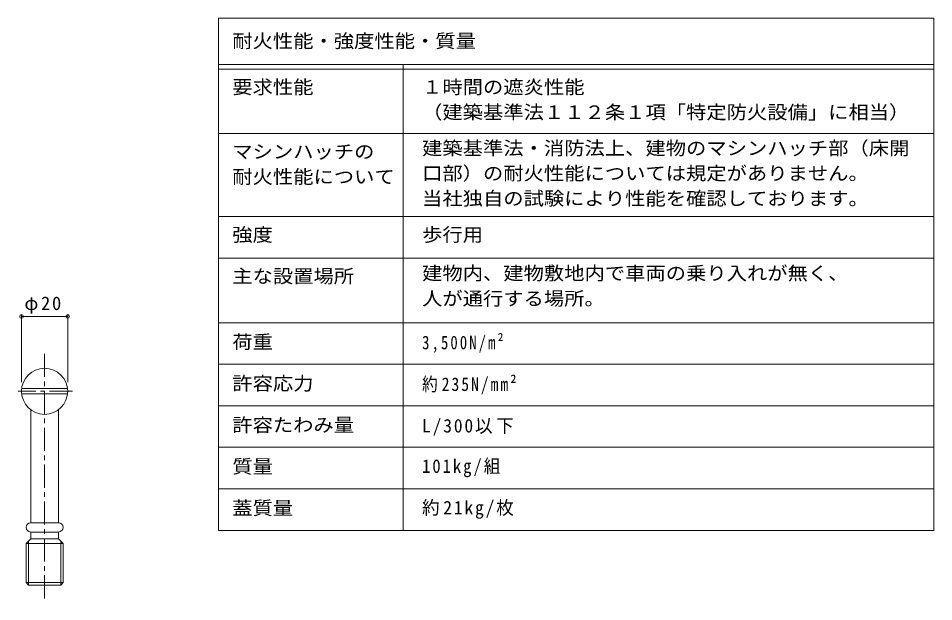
# Model space of a CAD drawing. Units: millimetres at full size; details may follow other scales. Extents: x -472 to 546, y -392 to 378.
# Drawn here: x 149.2 to 546, y 124.7 to 377.7 of the extents above; entities that cross this region are included whole.
import ezdxf
from ezdxf.enums import TextEntityAlignment as Align

# ---------------------------------------------------------------- set-up
doc = ezdxf.new("R2010")
doc.units = ezdxf.units.MM
doc.header["$LTSCALE"] = 2
doc.header["$PDMODE"] = 32
doc.header["$PDSIZE"] = 1.6
doc.linetypes.add('CHAIN1', pattern=[8, 5, -1, 1, -1])
for name, color, linetype, lineweight in [('D-5', 7, 'Continuous', 9), ('D-F', 7, 'Continuous', 9), ('F-5_F-5ﾚｲﾔ', 7, 'Continuous', 9), ('F-F_F-Fﾚｲﾔ', 2, 'Continuous', 9)]:
    doc.layers.add(name, color=color, linetype=linetype, lineweight=lineweight)
doc.styles.add('ＭＳ ゴシック', font='')
doc.styles.get('ＭＳ ゴシック').set_extended_font_data('MS Gothic')

msp = doc.modelspace()

# ---------------------------------------------------------------- linework, layer by layer
at = {"layer": 'D-5', "color": 3, "linetype": 'CHAIN1'}
for p, q in [((160.645, 232.16), (160.645, 124.729)), ((172.799, 215.944), (149.249, 215.944))]:
    msp.add_line(p, q, dxfattribs=at)
at = {"layer": 'D-5', "color": 3}
for p, q in [((150.712, 217.094), (170.579, 217.094)), ((150.712, 214.794), (170.579, 214.794)), ((154.645, 207.944), (154.645, 158.944)), ((166.645, 207.944), (166.645, 158.944)), ((154.645, 158.944), (166.645, 158.944)), ((154.645, 154.944), (166.645, 154.944)), ((154.645, 154.944), (154.645, 151.944)), ((166.645, 154.944), (166.645, 151.944)), ((152.645, 149.944), (154.645, 151.944)), ((153.645, 131.944), (153.645, 150.944)), ((154.645, 151.944), (166.645, 151.944)), ((168.645, 149.944), (166.645, 151.944)), ((167.645, 150.944), (167.645, 131.944)), ((152.645, 149.944), (152.645, 132.998)), ((152.645, 132.998), (168.645, 132.998)), ((152.645, 132.998), (153.645, 131.944)), ((167.645, 131.944), (153.645, 131.944)), ((167.645, 131.944), (168.645, 132.998))]:
    msp.add_line(p, q, dxfattribs=at)
msp.add_lwpolyline([(152.645, 149.944), (168.645, 149.944), (168.645, 132.998)], dxfattribs=at)
msp.add_circle((160.645, 215.944), 10, dxfattribs=at)
for centre, start, end in [((154.645, 156.944), 90, 270), ((166.645, 156.944), 270, 90)]:
    msp.add_arc(centre, 2, start, end, dxfattribs=at)
at = {"layer": 'D-F'}
for p, q in [((150.645, 248.985), (150.645, 219.944)), ((150.645, 248.385), (170.645, 248.385)), ((170.645, 248.985), (170.645, 219.944))]:
    msp.add_line(p, q, dxfattribs=at)
for p in [(150.645, 248.385), (170.645, 248.385)]:
    msp.add_point(p, dxfattribs=at)
at = {"layer": 'F-5_F-5ﾚｲﾔ'}
for p, q in [((545.979, 377.665), (545.979, 155.664)), ((235.979, 291.664), (545.979, 291.664)), ((235.979, 273.664), (545.979, 273.664))]:
    msp.add_line(p, q, dxfattribs=at)
at = {"layer": 'F-F_F-Fﾚｲﾔ', "color": 7}
for p, q in [((235.979, 377.665), (545.979, 377.665)), ((235.979, 377.665), (235.979, 155.664)), ((235.979, 357.665), (545.979, 357.665)), ((315.979, 357.665), (315.979, 155.664)), ((235.979, 355.665), (545.979, 355.665)), ((235.979, 327.665), (545.979, 327.665)), ((235.979, 291.664), (545.979, 291.664)), ((235.979, 273.664), (545.979, 273.664)), ((235.979, 245.664), (545.979, 245.664)), ((235.979, 227.665), (545.979, 227.665)), ((545.979, 209.664), (235.979, 209.664)), ((545.979, 191.664), (235.979, 191.664)), ((545.979, 173.664), (235.979, 173.664)), ((545.979, 155.664), (235.979, 155.664))]:
    msp.add_line(p, q, dxfattribs=at)

# ---------------------------------------------------------------- texts
at = {"layer": 'D-F', "color": 2, "insert": (151.895, 249.585), "char_height": 5.865, "attachment_point": 7, "style": 'ＭＳ ゴシック'}
msp.add_mtext('\\T1.19;φ20', dxfattribs=at)
at = {"layer": 'F-F_F-Fﾚｲﾔ', "style": 'ＭＳ ゴシック', "width": 1.1}
for s, p in [('耐火性能・強度性能・質量', (241.979, 363.151)), ('要求性能', (241.979, 343.165)), ('１時間の遮炎性能', (324.246, 343.165)), ('（建築基準法１１２条１項「特定防火設備」に相当）', (324.246, 332.268)), ('マシンハッチの', (241.979, 315.165)), ('建築基準法・消防法上、建物のマシンハッチ部（床開', (324.246, 316.672)), ('口部）の耐火性能については規定がありません。', (324.246, 305.775)), ('耐火性能について', (241.979, 304.268)), ('当社独自の試験により性能を確認しております。', (324.246, 294.878)), ('強度', (241.979, 279.165)), ('歩行用', (324.246, 279.165)), ('建物内、建物敷地内で車両の乗り入れが無く、', (324.246, 262.451)), ('主な設置場所', (241.979, 261.165)), ('人が通行する場所。', (324.246, 251.463)), ('荷重', (241.979, 232.665)), ('許容応力', (241.979, 214.664)), ('許容たわみ量', (241.979, 196.664)), ('質量', (241.979, 178.664)), ('蓋質量', (241.979, 160.664))]:
    msp.add_text(s, height=5.865, dxfattribs=at).set_placement(p, align=Align.BOTTOM_LEFT)
at = {"layer": 'F-F_F-Fﾚｲﾔ', "char_height": 5.865, "attachment_point": 7, "style": 'ＭＳ ゴシック'}
for s, insert in [('\\T1.28;\\W0.8;3,500N/m²', (324.246, 232.665)), ('\\T1.25;\\W0.85;約235N/mm²', (324.246, 214.664)), ('\\T1.21;\\W0.95;L/300以下', (324.246, 196.664)), ('\\T1.24;\\W0.9;101kg/組', (324.246, 178.664)), ('\\T1.21;\\W0.95;約21kg/枚', (324.246, 160.664))]:
    msp.add_mtext(s, dxfattribs=dict(at, insert=insert))

doc.saveas('drawing.dxf')
